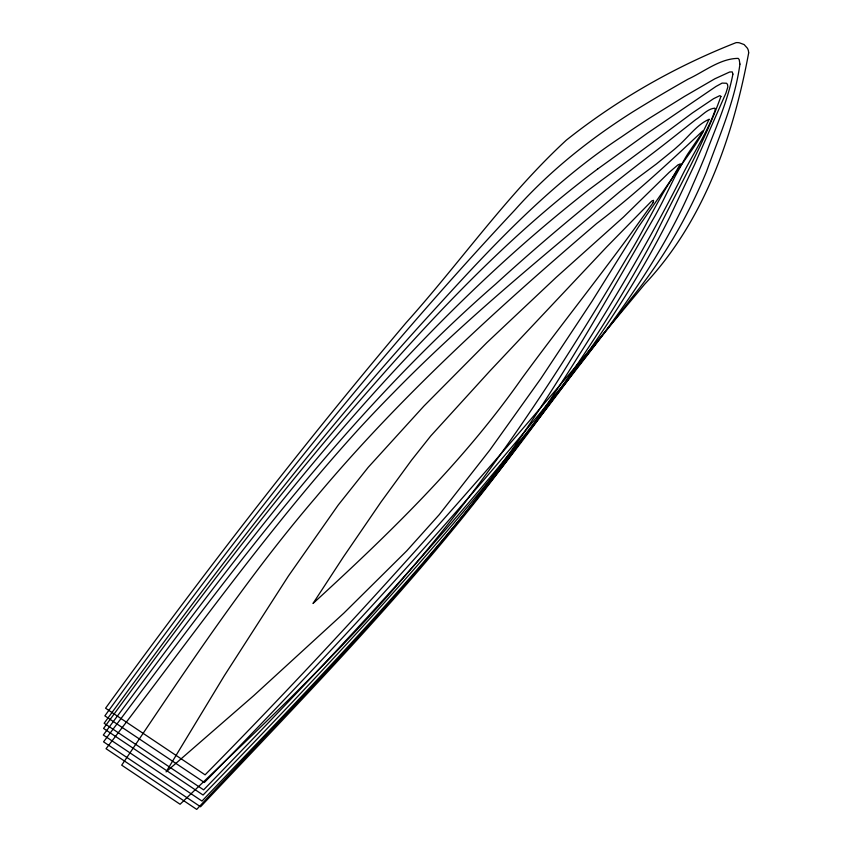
<?xml version="1.0" encoding="UTF-8"?>
<svg xmlns="http://www.w3.org/2000/svg" width="852" height="852" viewBox="0 0 852 852"><rect width="100%" height="100%" fill="white"/><g stroke="black" fill="none" stroke-linecap="round" stroke-linejoin="round"><path stroke-width="1.28" d="M597.667 168.994L647.531 133.104L716.042 86.425L722.113 83.102L726.49 83.24L727.512 84.412L727.853 86.947L725.947 93.06L694.582 164.596L669.683 217.207A870.424 767.109 5.8 0 1 660.651 234.726C612.13 326.753 547.964 409.226 482.083 489.314C394.359 595.91 299.201 696.041 203.074 795.033L103.571 728.428C188.1 612.599 274.419 497.866 369.044 390.014C434.307 315.283 502.818 242.724 581.256 181.582A870.424 767.109 5.8 0 1 597.667 168.994M748.674 52.867C733.157 136.49 703.944 221.073 644.666 284.195C504.948 452.806 360.343 617.444 206.514 773.371L205.108 774.841L105.573 708.214C201.317 576.367 300.873 447.236 406.074 322.77C460.091 262.586 506.727 195.193 566.282 140.197C617.466 99.492 675.338 66.435 736.085 42.643A10.959 9.66 5.8 0 1 739.376 42.813L744.126 44.57L747.342 48.149A10.959 9.66 5.8 0 1 748.439 50.907L748.674 52.867M709.098 119.323L703.816 130.292L688.065 153.477A146.31 128.95 5.8 0 0 685.541 157.556L675.103 176.385L662.771 201.264A681.962 601.011 5.8 0 1 655.177 215.662C606.358 299.883 559.061 385.253 501.711 464.116A1649.994 1454.151 5.8 0 1 471.582 504.576C387.032 612.3 289.669 709.056 196.727 809.4L106.053 748.706C188.761 641.013 267.283 529.646 358.756 429.046A1649.994 1454.151 5.8 0 1 394.061 392.058C464.404 320.032 542.735 256.644 619.606 191.86A681.962 601.011 5.8 0 1 633.047 181.37L656.477 163.914L673.9 149.76A146.31 128.95 5.8 0 0 677.596 146.469C687.883 137.694 696.957 124.435 709.098 119.323M739.93 64.134C734.861 101.452 719.088 136.384 706.5 171.625C687.575 217.43 662.313 260.563 630.842 298.914C500.284 469.889 354.581 628.723 204.363 782.477L104.86 715.861C232.362 540.232 366.275 368.682 514.746 210.135C548.88 171.667 589.424 139.334 632.791 111.878C651.003 100.621 669.416 89.684 688.054 79.161C704.178 71.728 720.025 58.49 738.205 58.383L739.195 59.576L739.93 64.134M732.901 74.113C727.533 102.229 715.243 128.609 705.381 155.373A1191.266 1049.866 5.8 0 1 692.857 184.735C656.945 269.754 597.934 341.844 541.542 413.87C437.087 546.313 320.991 668.905 203.628 789.857L104.136 723.263C207.047 582.225 312.684 442.774 430.611 313.813C488.984 249.636 548.528 184.98 621.438 136.927A1191.256 1049.856 5.8 0 1 649.65 118.066L684.518 96.404L714.849 78.789L729.706 71.983L732.262 71.919L732.901 74.113M720.93 96.414C703.731 144.531 677.617 189.389 655.305 235.376A1351.07 1190.702 5.8 0 1 643.036 257.911C528.591 462.945 362.835 632.397 201.999 801.072L103.326 735.02C242.799 546.931 384.124 355.721 567.123 207.1A1351.059 1190.702 5.8 0 1 588.05 190.358L692.388 112.954L713.614 98.662L719.802 95.658L720.93 96.414M715.382 109.557C706.478 135.085 690.248 157.652 678.927 182.211C648.361 241.925 614.398 299.808 578.263 356.306C474.734 523.724 334.708 664.166 200.561 806.769L103.55 741.836C224.182 581.298 343.399 416.628 495.694 284.057C546.792 237.367 600.234 193.34 655.252 151.358C668.873 140.91 682.25 130.154 695.764 119.589C701.899 115.851 707.426 108.736 714.828 108.151L715.382 109.557M680.237 164.116L672.09 178.387L638.393 227.026L592.012 301.278L540.754 378.725L489.751 450.165L439.174 514.725L406.734 550.871L343.878 613.11L253.864 695.53L166.087 771.88L224.31 675.742L288.434 575.995L338.233 505.023L368.266 467.269L423.902 406.084L486.854 342.642L556.218 277.315L623.483 217.047L669.203 172.338L678.149 164.734L680.237 164.116M703.251 131.517C693.911 149.345 680.386 164.766 669.874 181.945C654.592 206.088 642.855 232.255 627.668 256.463C562.171 367.297 491.742 475.885 407.224 573.321C337.435 655.891 257.964 729.504 180.091 804.256L121.698 765.171C183.329 673.74 243.949 581.107 315.9 497.291C399.982 396.787 497.302 308.445 596.719 223.458C634.112 195.076 668.469 163.094 702.559 131.059L703.251 131.517M653.143 202.616L631.332 233.022C595.442 282.012 557.623 329.554 521.733 378.544C462.721 462.742 388.523 534.3 313.003 603.482L343.42 556.92L381.004 502.009L411.505 460.218L430.697 436.011L489.698 371.206L606.72 246.91L651.578 201.147A5.091 4.494 5.8 0 1 653.452 200.476L653.441 200.337A5.059 4.462 5.8 0 1 653.122 202.606"/></g></svg>
